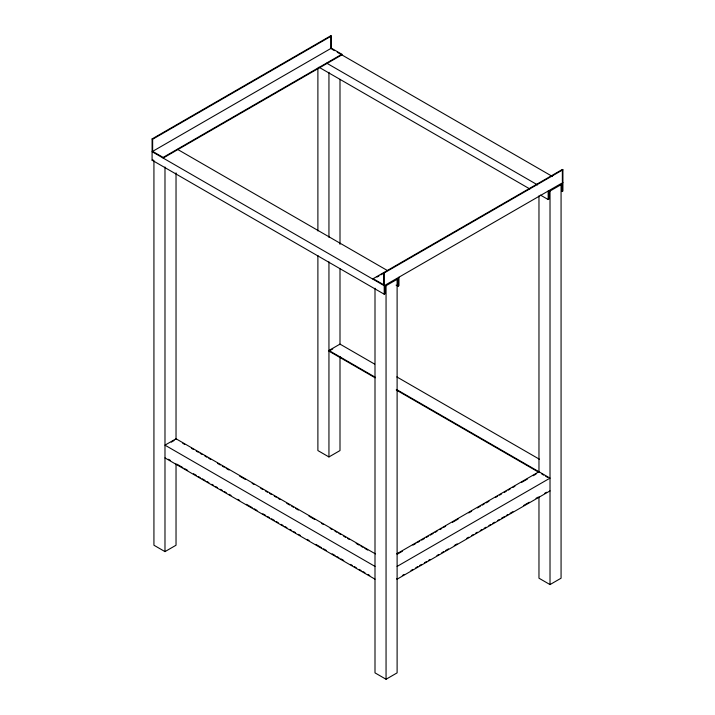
<?xml version="1.0" encoding="UTF-8"?>
<svg xmlns="http://www.w3.org/2000/svg" width="715" height="715" viewBox="0 0 715 715"><rect width="100%" height="100%" fill="white"/><g stroke="black" fill="none" stroke-linecap="round" stroke-linejoin="round"><path stroke-width="1.07" d="M398.952 277.197L398.952 285.705L398.032 286.232L398.032 278.787L385.135 286.232L385.135 293.677L384.214 294.214L152.089 160.196L152.089 138.924L330.786 35.75L331.34 36.072L331.34 48.191L152.644 151.366L152.644 139.237L331.34 36.072M152.089 160.196L153.01 159.66M163.136 157.425L341.842 54.26L341.842 54.894L163.136 158.069L163.136 157.425L152.644 151.366M373.159 279.324L373.159 278.68L562.356 169.446L562.911 169.768L562.911 191.039L561.99 191.575L561.99 184.13L549.093 191.575L549.093 199.02L548.173 199.548L540.442 195.079M377.019 277.089L378.959 275.972M380.889 274.855L383.785 273.184M373.159 278.68L383.66 284.749L383.66 272.621L384.214 272.942L562.911 169.768M562.911 182.531L384.214 285.705L152.089 151.687M171.26 442.165L174.129 440.512M332.761 348.929L328.945 351.128L375.187 377.833M339.446 357.196L340 356.874M153.931 160.607L153.931 545.232L164.986 551.614L176.033 545.232L176.033 463.847M317.889 255.469L317.889 450.566L328.945 456.948L340 450.566L340 356.919M396.637 553.919L538.967 471.748M397.594 554L402.402 551.229M412.984 545.116L415.871 543.454M417.792 542.345L419.714 541.228M421.636 540.12L424.522 538.458M426.444 537.349L428.365 536.232M430.296 535.124L433.174 533.462M435.104 532.353L437.026 531.236M439.913 529.574L441.834 528.465M443.756 527.348L445.677 526.24M452.416 522.352L458.181 519.027M468.763 512.914L471.65 511.252M477.414 507.918L480.301 506.256M482.223 505.139L484.144 504.03M486.075 502.922L488.953 501.26M495.692 497.372L497.613 496.255M499.535 495.146L501.456 494.038M504.343 492.376L506.265 491.259M508.186 490.15L510.117 489.042M512.995 487.38L514.925 486.263M521.655 482.375L527.42 479.05M533.193 475.716L536.08 474.054M397.111 566.405L550.014 478.129L396.378 389.425M402.331 575.521L404.252 574.413M410.982 570.525L412.904 569.417M415.79 567.746L417.712 566.638M419.634 565.529L421.564 564.421M424.442 562.75L426.372 561.641M428.294 560.533L430.216 559.425M436.945 555.537L438.867 554.42M441.754 552.758L443.675 551.649M445.606 550.541L448.484 548.87M454.257 545.536L457.144 543.874M466.761 538.324L468.683 537.215M471.569 535.544L473.491 534.436M475.412 533.327L477.334 532.21M480.221 530.548L482.142 529.44M484.073 528.331L485.994 527.214M488.881 525.552L490.803 524.444M492.724 523.335L494.646 522.218M497.533 520.556L499.454 519.448M501.385 518.33L504.263 516.668M506.193 515.56L508.115 514.451M510.036 513.334L512.923 511.672M523.496 505.568L529.27 502.234M536 498.346L537.921 497.238M544.66 493.35L546.582 492.242M550.014 490.892L397.111 579.177L396.557 578.855M375 288.243L375 672.869L386.055 679.25L397.111 672.869L397.111 279.324M538.967 496.818L538.967 578.203L550.014 584.584L561.069 578.203L561.069 184.658M331.34 48.191L341.842 54.26M331.706 49.049L334.468 50.64M337.239 52.24L552.275 176.391M326.692 63.161L537.537 184.899M318.953 67.21L529.797 188.939M177.463 149.319L387.342 270.493M152.089 138.924L152.644 139.237M396.092 285.115L398.032 286.232M374.678 364.132L340 344.112L328.945 350.493L375.187 377.189M396.843 376.93L539.423 459.245M396.289 390.006L538.967 472.383L538.967 195.803M541.827 474.036L543.74 475.144M545.643 476.244L547.556 477.343M375.455 553.911L176.033 438.778L164.986 445.159L375 566.405M182.781 443.309L184.702 444.417M191.45 448.314L193.381 449.422M196.268 451.094L198.198 452.202M200.12 453.319L202.05 454.427M204.937 456.099L206.867 457.207M208.789 458.324L210.719 459.432M217.458 463.329L220.354 465M222.276 466.108L224.206 467.226M226.137 468.334L229.023 470.005M239.623 476.119L245.397 479.461M252.145 483.349L254.066 484.466M260.814 488.354L262.745 489.471M265.631 491.142L267.562 492.251M269.483 493.368L271.414 494.476M274.301 496.147L276.231 497.256M278.153 498.373L280.083 499.481M286.822 503.378L289.718 505.04M291.64 506.157L293.57 507.266M295.501 508.383L298.387 510.054M308.987 516.167L314.761 519.51M321.509 523.398L323.439 524.515M330.178 528.403L332.109 529.52M334.995 531.182L336.926 532.3M338.847 533.408L340.778 534.525M343.665 536.196L345.595 537.305M347.517 538.413L349.447 539.53M356.186 543.427L359.082 545.089M361.004 546.206L362.934 547.315M364.865 548.432L367.751 550.094M168.427 459.271L170.349 460.38M177.097 464.276L182.879 467.61M184.801 468.727L187.696 470.39M193.47 473.732L196.366 475.395M198.287 476.512L200.218 477.62M202.148 478.737L205.035 480.409M206.957 481.517L208.887 482.634M211.774 484.296L213.705 485.414M215.635 486.522L217.557 487.639M220.452 489.301L222.374 490.419M224.304 491.527L226.226 492.644M229.122 494.306L231.043 495.424M237.791 499.32L239.713 500.428M246.46 504.325L252.243 507.659M254.165 508.767L257.06 510.439M262.834 513.781L265.73 515.444M267.651 516.561L269.582 517.669M271.512 518.786L274.399 520.449M276.321 521.566L278.251 522.674M281.138 524.345L283.069 525.453M284.999 526.571L286.921 527.679M289.816 529.35L291.738 530.467M293.668 531.576L295.59 532.684M298.486 534.355L300.407 535.472M307.155 539.36L309.077 540.477M315.824 544.365L321.607 547.708M323.529 548.816L326.424 550.487M332.198 553.821L335.094 555.492M337.015 556.61L338.946 557.718M340.876 558.826L343.763 560.497M350.502 564.394L352.432 565.502M354.363 566.62L356.284 567.728M359.18 569.399L361.102 570.507M363.032 571.625L364.954 572.733M367.85 574.404L369.771 575.512M164.986 457.922L375 579.177M562.356 169.446L562.356 181.574M551.864 175.515L551.864 176.149M550.014 191.039L550.014 584.584M548.173 191.039L548.173 199.548M386.055 285.705L386.055 679.25M384.214 272.942L384.214 294.214M340 79.32L340 244.324M340 268.849L340 344.657M330.786 35.75L330.786 48.513M328.945 72.322L328.945 237.326M328.945 261.851L328.945 456.948M317.889 68.175L317.889 230.945M176.033 172.869L176.033 439.412M164.986 166.988L164.986 551.614"/></g></svg>
